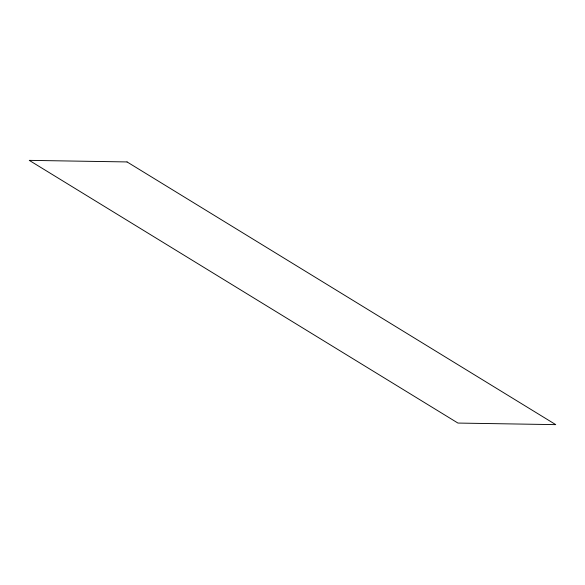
<?xml version="1.0" encoding="UTF-8"?>
<svg xmlns="http://www.w3.org/2000/svg" width="585" height="585" viewBox="0 0 585 585"><rect width="100%" height="100%" fill="white"/><g stroke="black" fill="none" stroke-linecap="round" stroke-linejoin="round"><path stroke-width="0.88" d="M127.055 161.935L29.25 160.363L457.945 423.065L555.75 424.637L127.055 161.935"/></g></svg>
